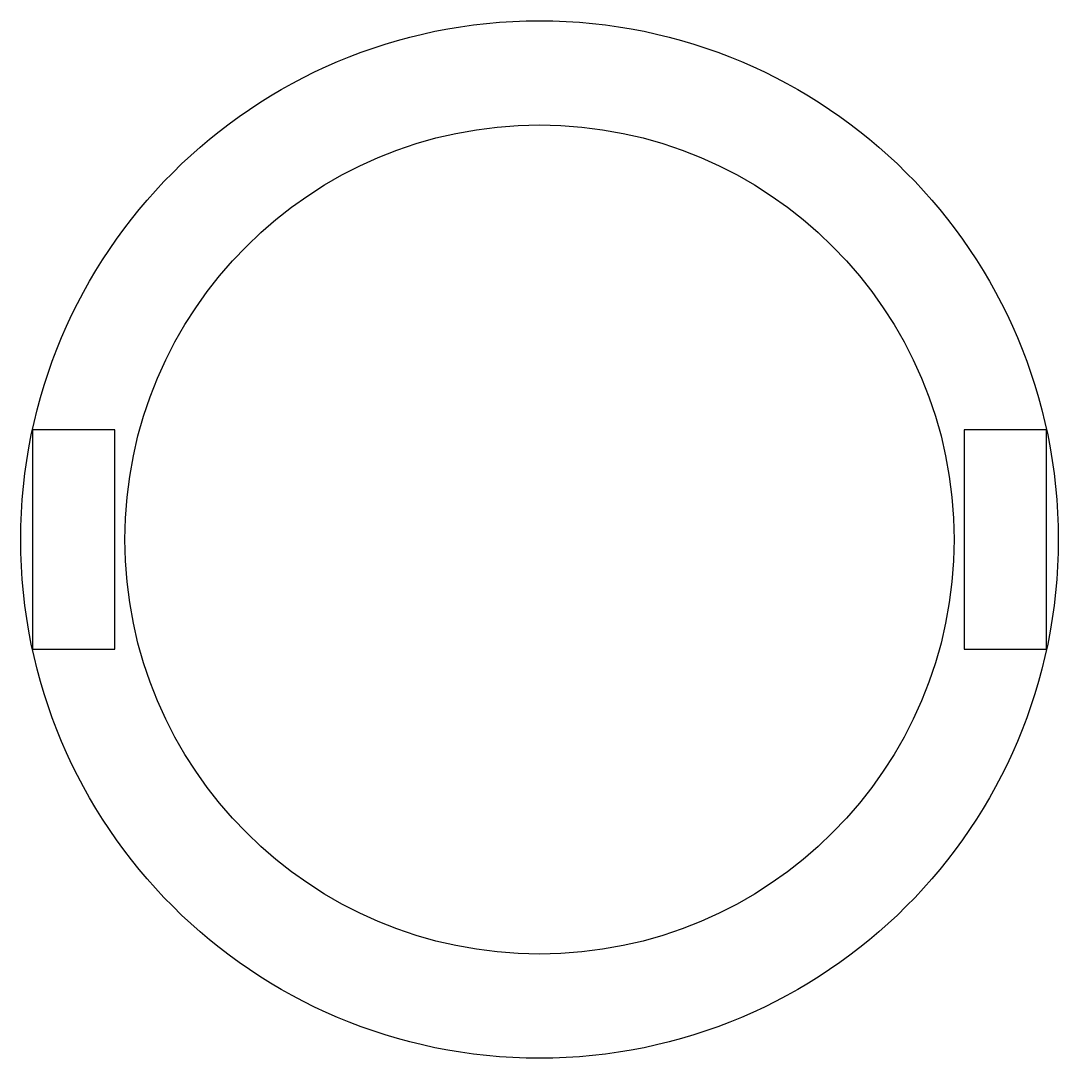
# Model space of a CAD drawing. Header units: millimetres. Extents: x -47.3 to 47.3, y -47.3 to 47.3.
import ezdxf

# ---------------------------------------------------------------- set-up
doc = ezdxf.new("R2010")
doc.units = ezdxf.units.MM
doc.layers.get('0').update_dxf_attribs({"linetype": 'CONTINUOUS'})

msp = doc.modelspace()

# ---------------------------------------------------------------- linework, layer by layer
for points in [[(-46.231, -10), (-38.731, -10), (-38.731, 10), (-46.231, 10)], [(38.731, -10), (46.231, -10), (46.231, 10), (38.731, 10)]]:
    msp.add_lwpolyline(points, close=True)
for radius in [47.3, 37.8]:
    msp.add_circle((0, 0), radius)

doc.saveas('drawing.dxf')
